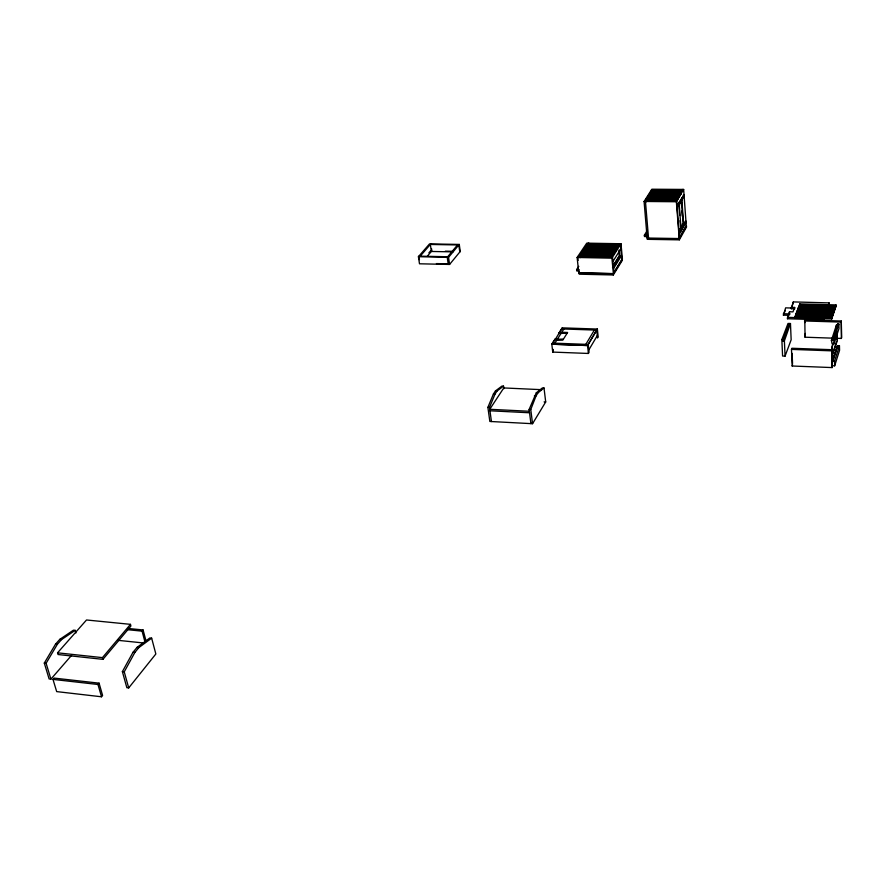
<?xml version="1.0" encoding="UTF-8"?>
<svg xmlns="http://www.w3.org/2000/svg" width="886" height="886" viewBox="0 0 886 886"><rect width="100%" height="100%" fill="white"/><g stroke="black" fill="none" stroke-linecap="round" stroke-linejoin="round"><path stroke-width="1.33" d="M832.153 365.719L834.667 365.818L839.574 350.247L839.452 345.761L837.525 345.695L832.043 362.009L832.109 364.478M832.109 367.579L831.976 349.704L791.907 348.264L791.486 349.394L792.184 366.007L832.109 367.579L831.976 349.704M837.325 338.308L841.357 338.441L841.7 337.356L841.268 321.02L804.82 319.901L805.053 337.212L831.943 338.131M834.667 365.818L834.534 361.278L839.452 345.761M832.043 362.009L837.525 345.695M832.596 362.031L837.547 346.504M836.506 341.786L831.799 356.427L837.359 340.578L837.115 331.541L834.125 340.733M834.036 343.823L833.903 339.216L838.865 323.966L837.746 323.933L832.807 340.434L831.4 340.39L832.065 343.746L834.036 343.823L838.987 328.518L838.865 323.966M831.611 349.892L832.807 343.336M832.264 356.438L831.998 347.29L833.272 343.358M841.357 338.441L841.268 321.02M834.8 332.704L836.052 328.883M832.807 340.434L837.746 323.933M831.4 340.39L836.395 325.129L837.791 325.173M831.744 318.982L832.087 316.568L795.418 315.471L794.986 316.601L795.041 317.864L831.744 318.982L832.087 316.568M832.596 315.062L832.253 317.465L832.596 315.062L795.982 313.976L795.462 316.734M832.718 314.696L833.106 313.566L796.536 312.492L796.115 313.611L832.718 314.696L832.751 315.97L833.604 312.071L797.101 311.008L796.724 313.389L797.156 312.271M833.261 314.464L834.058 310.698L797.61 309.646L797.245 312.027M798.685 306.833L798.308 309.192L798.685 306.833L835.022 307.852L834.18 311.728L834.523 309.336L798.131 308.295L797.754 310.665M835.144 307.497L835.509 306.379L799.238 305.371L798.818 306.478L835.144 307.497L834.678 310.244M836.007 304.917L835.664 307.287L836.007 304.917L799.792 303.909L799.283 306.622M833.715 313.09L834.058 310.698M835.177 308.76L835.509 306.379M828.222 305.482L829.108 302.89L793.358 301.916L791.298 308.749L794.709 308.849L794.653 307.464L791.242 307.364M805.053 337.212L805.33 333.435M792.184 366.007L792.605 364.866M785.062 356.128L791.154 339.781L790.467 323.534L788.031 323.456L781.851 339.582L782.582 356.028L785.062 356.128L784.387 340.9L790.467 323.534M795.606 316.368L795.982 313.976M784.387 340.9L783.002 340.855L788.706 324.553L790.057 324.597M789.249 324.575L789.659 323.501M794.653 307.464L792.959 311.872L789.537 311.772L787.444 318.75L823.792 319.868L823.747 318.451M783.002 340.855L788.706 324.553M532.552 423.707L530.769 409.509L535.986 396.031L537.913 392.897L544.015 387.979L545.698 401.956L532.552 423.707L489.847 421.459L487.887 407.372L493.413 394.015L495.462 390.925L501.963 386.075L503.536 386.141L503.879 388.666M787.444 318.75L789.537 311.772M791.298 308.749L793.358 301.916M531.434 422.788L530.924 423.619L529.13 409.432L536.296 392.819L542.409 387.913L544.015 387.979M788.861 315.294L783.39 315.128L785.638 307.852L792.438 308.051M783.39 315.128L785.24 310.41M491.442 421.548L489.493 407.46L495.008 394.093L497.057 390.992L503.536 386.141M122.379 671.621L133 652.295L137.02 647.4L149.834 637.975L151.65 638.164L155.847 653.99L128.703 687.913L126.853 687.702L122.379 671.621L124.239 671.832L134.849 652.495L138.858 647.588L151.65 638.164M679.097 238.511L686.262 225.731L683.649 189.427L651.852 189.216L644.089 201.465L647.245 239.331L679.329 239.851L686.528 227.004L686.428 225.708L679.241 238.544L647.134 238.035M679.285 231.678L685.908 221.046L679.385 233.14L679.285 231.678L679.894 231.689M679.385 233.14L685.399 222.486L685.299 221.035M680.005 233.14L686.008 222.486L685.399 222.486M680.891 227.458L682.829 224.036M680.636 228.599L683.217 224.047L681.489 200.424M677.303 205.076L684.003 194.721L677.413 206.56L677.303 205.076L677.923 205.087M677.413 206.56L682.818 197.334M678.034 206.571L684.114 196.183L683.394 194.721M555.157 339.703L562.211 327.864L597.374 329.049L587.551 345.529L551.923 344.178L555.168 339.072L555.157 339.703L557.493 339.781L563.297 339.371L555.079 339.072L551.812 344.211L552.731 352.085L588.393 353.459L589.046 352.34L588.215 344.421L552.51 343.103M588.802 349.959L597.286 335.606M679.329 239.851L676.361 201.753L683.649 189.427M71.6 655.308L50.912 679.13L49.118 678.931L44.3 663.071L55.541 644.144L59.794 639.36L73.405 630.19L75.177 630.367L75.93 632.969M50.912 679.13L46.105 663.26L57.324 644.332L61.577 639.548L75.177 630.367M682.264 189.427L682.043 191.044L682.729 191.055M675.974 201.211L682.652 189.947L651.52 189.737M588.393 353.459L587.551 345.529L597.264 329.083M585.834 344.333L594.384 330.046M645.063 235.576L647.422 231.689M647.157 236.595L644.476 236.551L644.366 235.255L647.312 230.393M613.865 272.478L622.05 259.199L622.182 260.573L613.311 274.981L579.267 274.195L579.123 272.81L613.178 273.586L613.311 274.981M613.389 273.719L622.404 259.089L620.997 243.739L586.753 243.152L577.129 257.472L578.757 272.921L613.389 273.719L611.905 258.169L620.997 243.739M612.492 267.317L619.691 255.755L619.148 249.996M612.813 267.328L620.012 255.755L621.451 255.788L613.566 268.513M614.352 265.003L619.392 256.896L620.111 256.907L620.012 255.755M615.803 263.862L617.243 261.536M612.802 266.154L619.281 255.744L618.86 251.137M612.902 261.525L620.82 248.877M553.241 349.405L553.296 349.881M552.731 352.085L553.429 350.978M554.869 343.192L563.85 329.005M646.824 199.483L645.207 202.041L645.119 200.934L652.196 189.748L652.284 190.833L652.971 190.844M611.019 257.217L618.971 244.614M647.312 199.804L645.894 202.041L645.805 200.934M559.11 332.881L562.267 327.909M578.757 272.921L579.378 271.991M579.311 271.016L576.753 270.961L576.609 269.588L578.768 266.321M588.193 243.185L579.2 256.586L579.998 256.497L580.12 257.66M588.913 243.196L588.426 245.234M583.586 251.38L584.095 249.287L615.659 249.874M101.513 696.784L102.599 695.455L99.066 683.161L54.112 678.1L52.983 679.396L56.682 691.601L101.513 696.784L97.981 684.479L99.066 683.161M449.579 264.449L460.255 251.458L459.269 244.425L429.533 243.894L418.413 256.707L419.499 263.795L449.579 264.449L448.549 257.328L459.269 244.425M144.927 641.818L142.081 631.153L143.078 629.957L128.138 628.451M457.519 244.946L447.242 257.305L448.272 264.416L448.748 263.851L436.421 263.585M102.931 659.35L102.444 657.633L130.463 624.342L86.518 619.978L57.546 652.827L58.055 654.532L102.931 659.35L130.918 626.037L130.463 624.342M427.44 256.054L431.859 250.904L431.504 248.578M428.879 252.875L430.585 250.882M420.185 256.176L430.806 243.916M652.041 191.077L681.478 190.756L652.373 190.556L649.981 194.499L649.881 193.392L680.47 193.624L680.548 194.732M651.177 191.365L681.688 191.575M674.611 193.513L681.245 193.558L681.168 192.45L650.623 192.229L650.712 193.325M649.15 194.566L679.772 194.798L679.861 195.906M648.962 194.854L679.595 195.097M648.408 195.74L679.075 195.972L679.163 197.091L647.666 196.913L647.755 198.01M648.22 196.027L678.897 196.271L678.986 197.379M646.913 198.087L677.668 198.342L677.757 199.461M646.725 198.386L677.502 198.641M646.669 199.571L676.096 199.826L646.326 200.103M671.699 200.601L677.048 200.646L676.97 199.538L646.171 199.272L646.259 200.38M645.119 200.934L676.683 201.211L679.407 237.957M644.089 201.465L676.361 201.753M682.22 224.036L683.593 224.047L681.777 199.117M679.64 228.588L681.013 228.61L679.174 203.57M644.366 235.255L647.046 235.299M618.782 244.913L587.396 244.37L587.518 245.522M586.776 245.289L618.195 245.843L618.306 247.006M586.576 245.588L618.007 246.142L618.118 247.305M617.42 247.083L585.945 246.518L586.067 247.67M617.221 247.382L585.746 246.817L585.867 247.969M585.125 247.759L616.634 248.324L616.745 249.487M584.926 248.058L616.446 248.623L616.545 249.786M584.295 248.988L615.848 249.564L615.958 250.727M589.899 250.251L592.645 250.295M615.061 250.816L583.464 250.229L583.453 251.591M583.331 250.428L614.928 251.015M582.7 251.369L614.33 251.967L614.441 253.13M582.567 251.569L614.208 252.167L614.319 253.33M581.925 252.51L613.61 253.119L613.721 254.282M581.725 252.82L613.411 253.418M445.381 251.17L452.159 251.303M612.813 254.371L581.094 253.761L581.216 254.924M612.614 254.681L580.884 254.072L581.006 255.234M453.034 251.879L431.382 251.458L430.341 244.458L458.815 244.968L459.801 252.012M580.252 255.024L612.016 255.633L612.126 256.807M580.042 255.323L611.816 255.943M579.411 256.275L611.218 256.907M577.129 257.472L611.905 258.169M418.89 256.154L447.707 256.741M418.413 256.707L448.549 257.328M576.609 269.588L579.167 269.643M799.371 305.017L835.631 306.024M798.264 307.94L834.645 308.981M797.71 309.413L834.147 310.454M797.19 310.764L833.682 311.828M796.68 312.127L833.228 313.201M783.335 313.733L790.179 313.932M795.55 315.106L832.22 316.202M794.986 316.601L831.71 317.709M787.377 317.354L817.014 318.251M804.433 320.965L840.925 322.094M788.75 325.782L790.113 325.826M561.536 328.927L596.732 330.124L597.529 337.954L598.172 336.868L597.374 329.049M832.774 339.172L833.903 339.216M837.359 340.578L836.827 337.976M781.851 339.582L782.947 339.615M561.79 332.261L567.616 332.46L562.854 340.069L556.984 339.859M559.022 332.87L567.184 333.158L559.099 333.501M791.486 349.394L831.611 350.845M551.812 344.211L587.551 345.529M832.574 361.2L834.534 361.278M541.291 389.663L503.78 387.946L489.748 409.288L529.363 411.27M495.462 390.925L497.057 390.992M536.296 392.819L537.913 392.897M493.413 394.015L495.008 394.093M534.358 395.953L535.986 396.031M544.104 401.879L545.698 401.956M487.887 407.372L489.493 407.46M529.13 409.432L530.769 409.509M489.958 410.783L529.562 412.776M127.13 629.647L142.081 631.153M118.203 640.356L143.931 643.014M59.794 639.36L61.577 639.548M137.02 647.4L138.858 647.588M55.541 644.144L57.324 644.332M133 652.295L134.849 652.495M57.546 652.827L102.444 657.633M44.3 663.071L46.105 663.26M52.983 679.396L97.981 684.479M124.239 671.832L128.703 687.913M143.078 629.957L145.924 640.611M419.078 257.328L419.432 259.687M578.148 260.418L577.75 256.552L612.492 257.239L613.976 272.777M587.717 245.223L587.595 244.071L620.433 244.636L621.85 259.997M649.792 194.787L649.704 193.691L680.293 193.923L680.382 195.02M647.566 198.309L647.478 197.201L678.2 197.456L678.277 198.564M645.462 201.476L648.53 238.024M650.523 193.624L650.435 192.528L680.991 192.749L681.068 193.846M678.377 197.157L678.454 198.265M679.075 207.512L679.662 215.42M680.049 220.692L680.537 227.281M681.101 200.424L681.489 205.674M681.877 210.923L682.253 216.173M792.117 353.37L792.549 363.581M799.792 303.909L799.837 305.161M798.131 308.295L798.175 309.557M797.61 309.646L797.666 310.908M796.536 312.492L796.592 313.755M804.82 319.901L804.931 322.615M829.108 302.89L829.152 304.286M836.395 325.129L836.473 327.61"/></g></svg>
